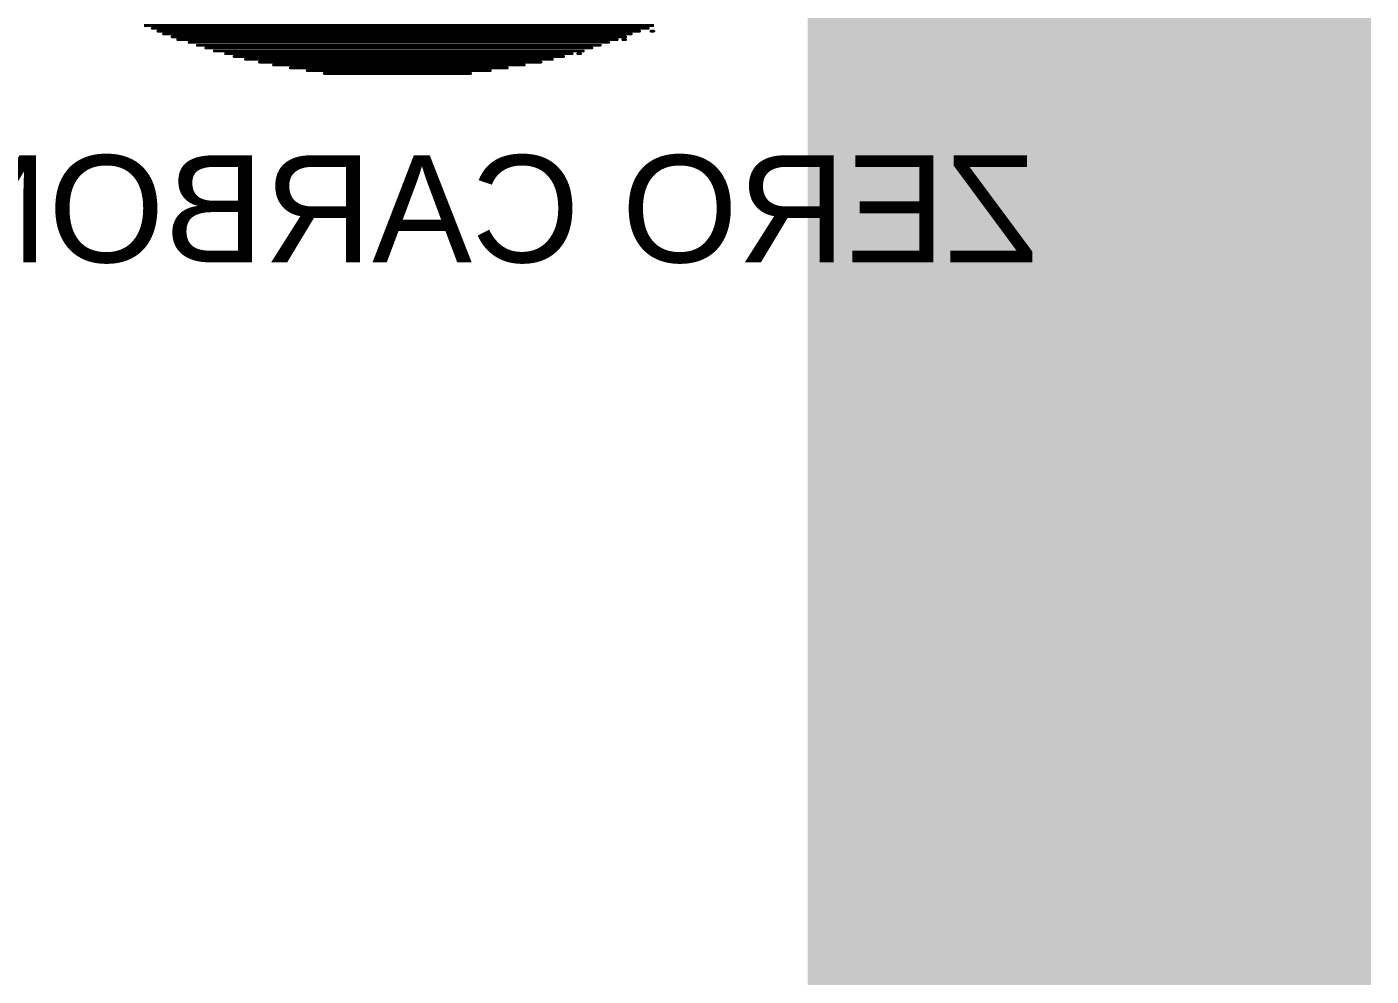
# Model space of a CAD drawing. Header units: inches. Extents: x 0 to 446, y -21 to 70.
# Drawn here: x 22.07 to 34.18, y 39.95 to 48.5 of the extents above; entities that cross this region are included whole.
import ezdxf

# ---------------------------------------------------------------- set-up
doc = ezdxf.new("R2010")
doc.units = ezdxf.units.IN
doc.layers.add('Bottom Overlay', color=54, linetype='Continuous')
doc.layers.add('Top Layer', color=1, linetype='Continuous')
doc.styles.add('Arial', font='', dxfattribs={"height": 0.2})
doc.styles.get('Arial').set_extended_font_data('Arial')

msp = doc.modelspace()

# ---------------------------------------------------------------- hatches: boundary and pattern name
at = {"layer": 'Top Layer'}
for points in [[(29.155, 37.963), (34.184, 37.963), (34.184, 53.914), (29.155, 53.914)], [(29.106, 9.769), (31.746, 9.769), (31.746, 53.522), (29.106, 53.522)]]:
    msp.add_hatch(color=1, dxfattribs=at).paths.add_polyline_path(points)

# ---------------------------------------------------------------- linework, layer by layer
at = {"layer": 'Bottom Overlay', "const_width": 0.0254}
for points in [[(23.122, 48.51), (27.719, 48.51)], [(23.198, 48.485), (27.668, 48.485)], [(23.249, 48.459), (27.592, 48.459)], [(27.694, 48.459), (27.719, 48.459)], [(23.299, 48.434), (27.516, 48.434)], [(23.376, 48.408), (27.465, 48.408)], [(23.426, 48.383), (27.389, 48.383)], [(23.528, 48.358), (27.313, 48.358)], [(27.44, 48.383), (27.465, 48.383)], [(23.604, 48.332), (27.236, 48.332)], [(23.68, 48.307), (27.16, 48.307)], [(23.757, 48.281), (27.084, 48.281)], [(23.858, 48.256), (26.982, 48.256)], [(23.934, 48.231), (26.906, 48.231)], [(27.033, 48.256), (27.059, 48.256)], [(24.036, 48.205), (26.805, 48.205)], [(24.163, 48.18), (26.703, 48.18)], [(24.29, 48.154), (26.551, 48.154)], [(24.442, 48.129), (26.398, 48.129)], [(24.595, 48.104), (26.246, 48.104)], [(24.747, 48.078), (26.068, 48.078)]]:
    msp.add_lwpolyline(points, dxfattribs=at)
at = {"layer": 'Bottom Overlay', "const_width": 0.0127}
for points in [[(23.191, 48.485, 1), (23.204, 48.485, 1)], [(23.242, 48.459, 1), (23.255, 48.459, 1)], [(27.586, 48.459, 1), (27.598, 48.459, 1)], [(27.662, 48.485, 1), (27.675, 48.485, 1)], [(27.687, 48.459, 1), (27.7, 48.459, 1)], [(27.713, 48.459, 1), (27.725, 48.459, 1)], [(23.293, 48.434, 1), (23.306, 48.434, 1)], [(23.369, 48.408, 1), (23.382, 48.408, 1)], [(23.42, 48.383, 1), (23.433, 48.383, 1)], [(23.522, 48.358, 1), (23.534, 48.358, 1)], [(27.306, 48.358, 1), (27.319, 48.358, 1)], [(27.382, 48.383, 1), (27.395, 48.383, 1)], [(27.433, 48.383, 1), (27.446, 48.383, 1)], [(27.459, 48.408, 1), (27.471, 48.408, 1)], [(27.459, 48.383, 1), (27.471, 48.383, 1)], [(27.509, 48.434, 1), (27.522, 48.434, 1)], [(23.598, 48.332, 1), (23.611, 48.332, 1)], [(23.674, 48.307, 1), (23.687, 48.307, 1)], [(23.75, 48.281, 1), (23.763, 48.281, 1)], [(23.852, 48.256, 1), (23.865, 48.256, 1)], [(23.928, 48.231, 1), (23.941, 48.231, 1)], [(26.9, 48.231, 1), (26.913, 48.231, 1)], [(26.976, 48.256, 1), (26.989, 48.256, 1)], [(27.027, 48.256, 1), (27.04, 48.256, 1)], [(27.052, 48.256, 1), (27.065, 48.256, 1)], [(27.078, 48.281, 1), (27.09, 48.281, 1)], [(27.154, 48.307, 1), (27.167, 48.307, 1)], [(27.23, 48.332, 1), (27.243, 48.332, 1)], [(24.03, 48.205, 1), (24.042, 48.205, 1)], [(24.157, 48.18, 1), (24.169, 48.18, 1)], [(24.284, 48.154, 1), (24.296, 48.154, 1)], [(24.436, 48.129, 1), (24.449, 48.129, 1)], [(24.588, 48.104, 1), (24.601, 48.104, 1)], [(26.239, 48.104, 1), (26.252, 48.104, 1)], [(26.392, 48.129, 1), (26.405, 48.129, 1)], [(26.544, 48.154, 1), (26.557, 48.154, 1)], [(26.697, 48.18, 1), (26.709, 48.18, 1)], [(26.798, 48.205, 1), (26.811, 48.205, 1)], [(24.741, 48.078, 1), (24.754, 48.078, 1)], [(26.062, 48.078, 1), (26.074, 48.078, 1)]]:
    msp.add_lwpolyline(points, format="xyb", close=True, dxfattribs=at)

# ---------------------------------------------------------------- texts
at = {"layer": 'Bottom Overlay', "style": 'Arial', "text_generation_flag": 2}
msp.add_text('ZERO CARBON FOOTPRINT', height=0.9652, rotation=360, dxfattribs=at).set_placement((31.173, 46.376))

doc.saveas('drawing.dxf')
